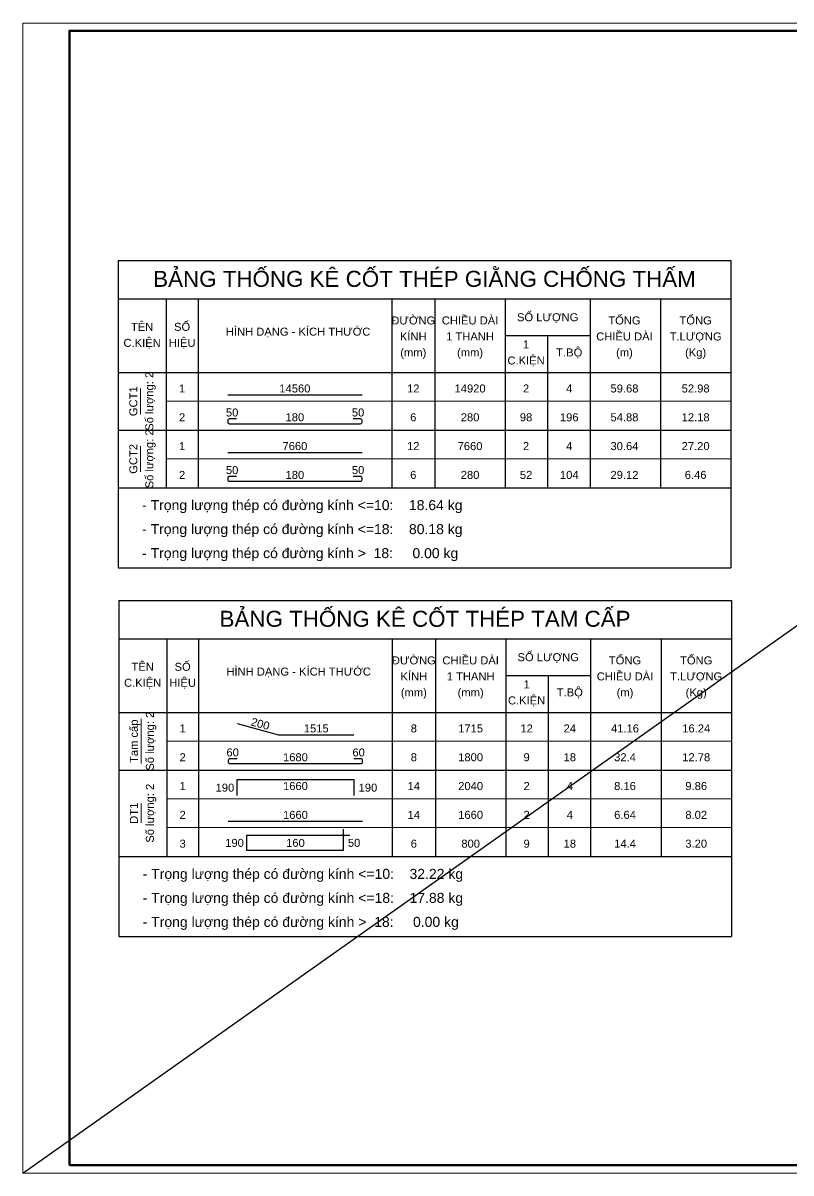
# Model space of a CAD drawing. Header units: millimetres. Extents: x -295047 to 263296, y -724756 to -308748.
# Drawn here: x 196096 to 211971, y -368365 to -344605 of the extents above; entities that cross this region are included whole.
import ezdxf
from ezdxf.enums import TextEntityAlignment as Align

# ---------------------------------------------------------------- set-up
doc = ezdxf.new("R2010")
doc.units = ezdxf.units.MM
doc.header["$MEASUREMENT"] = 0
doc.linetypes.add('HIDDEN', pattern=[0.375, 0.25, -0.125])
doc.layers.get('Defpoints').update_dxf_attribs({"color": 1})
doc.layers.add('KCS_Plotter', color=11, linetype='Continuous', plot=False)
for name, color, linetype, lineweight in [('Khungten_LCDI', 7, 'Continuous', 5), ('LC MANH DUT', 35, 'HIDDEN', 5), ('LC Net dam 1', 30, 'Continuous', 30), ('LC Net thay', 7, 'Continuous', 25), ('LC Text1', 3, 'Continuous', 20)]:
    doc.layers.add(name, color=color, linetype=linetype, lineweight=lineweight)
doc.styles.add('Hoa', font='micross.ttf')
doc.styles.add('Khungten', font='VHAVAN.TTF', dxfattribs={"width": 0.9, "height": 5000})
doc.styles.add('Thuong', font='micross.ttf')
doc.styles.add('Title', font='VHBLACK.TTF', dxfattribs={"width": 0.8})

# ---------------------------------------------------------------- blocks, each defined once
blk = doc.blocks.new('lcdi KC')
at = {"layer": 'Defpoints', "lineweight": 0}
blk.add_lwpolyline([(-1200, -14850), (-1200, 14850), (40800, 14850), (40800, -14850)], close=True, dxfattribs=at)
at = {"layer": 'Khungten_LCDI', "color": 5, "lineweight": 60}
blk.add_lwpolyline([(0, -14650), (0, 14650), (40600, 14650), (40600, -14650)], close=True, dxfattribs=at)
at = {"color": 7, "style": 'Khungten', "width": 0.8}
for tag, p in [('REVISION', (39499, -10746)), ('NGAYHT', (39546, -11609))]:
    blk.add_attdef(tag, text='', height=200, dxfattribs=at).set_placement(p, align=Align.CENTER)
at = {"layer": 'LC Text1', "style": 'Title', "width": 1.485915}
for tag, p, p2 in [('TENBANVE1', (36913, -8886), (40339, -8886)), ('TENBANVE2', (36913, -9562), (40339, -9562))]:
    blk.add_attdef(tag, text='', height=250, dxfattribs=at).set_placement(p, p2, align=Align.FIT)
at = {"layer": 'LC Text1', "style": 'Title', "width": 0.7}
blk.add_attdef('SOBANVE', text='', height=250, dxfattribs=at).set_placement((39562, -13896), align=Align.CENTER)

msp = doc.modelspace()

# ---------------------------------------------------------------- linework, layer by layer
at = {"layer": 'KCS_Plotter', "ltscale": 2}
msp.add_line((196095.8, -368365.3), (229695.8, -344605.3), dxfattribs=at)
at = {"layer": 'LC MANH DUT'}
for p, q in [((199054, -352420.8), (210727, -352420.8)), ((199054, -353016), (210727, -353016)), ((199054, -353611.2), (210727, -353611.2)), ((199054, -354206.5), (210727, -354206.5)), ((199065.6, -359444.3), (210738.6, -359444.3)), ((199065.6, -360039.5), (210738.6, -360039.5)), ((199065.6, -360634.8), (210738.6, -360634.8)), ((199065.6, -361230), (210738.6, -361230)), ((199065.6, -361825.2), (210738.6, -361825.2))]:
    msp.add_line(p, q, dxfattribs=at)
at = {"layer": 'LC Net dam 1'}
for points in [[(200327.1, -352288.5), (203104.8, -352288.5)], [(200327.1, -353479), (203104.8, -353479)], [(200520.6, -359080.6), (201380.3, -359312.1), (202934.5, -359312.1)], [(200520.6, -360568.6), (200520.6, -360238), (202934.5, -360238), (202934.5, -360568.6)], [(200338.7, -361097.7), (203116.4, -361097.7)], [(202851.9, -361395.3), (200719, -361395.3), (200719, -361693), (202719.6, -361693), (202719.6, -361263.1)]]:
    msp.add_lwpolyline(points, dxfattribs=at)
for points in [[(200509, -352784.5), (200360.2, -352784.5, 0.4142136), (200327.1, -352817.6), (200327.1, -352850.7, 0.4142136), (200360.2, -352883.7), (203071.8, -352883.7, 0.4142136), (203104.8, -352850.7), (203104.8, -352817.6, 0.4142136), (203071.8, -352784.5), (202922.9, -352784.5)], [(200509, -353975), (200360.2, -353975, 0.4142136), (200327.1, -354008), (200327.1, -354041.1, 0.4142136), (200360.2, -354074.2), (203071.8, -354074.2, 0.4142136), (203104.8, -354041.1), (203104.8, -354008, 0.4142136), (203071.8, -353975), (202922.9, -353975)], [(200520.6, -359808.1), (200371.7, -359808.1, 0.4142136), (200338.7, -359841.1), (200338.7, -359874.2, 0.4142136), (200371.7, -359907.3), (203083.3, -359907.3, 0.4142136), (203116.4, -359874.2), (203116.4, -359841.1, 0.4142136), (203083.3, -359808.1), (202934.5, -359808.1)]]:
    msp.add_lwpolyline(points, format="xyb", dxfattribs=at)
at = {"layer": 'LC Net thay'}
for p, q in [((198061.9, -349510.8), (210727, -349510.8)), ((198061.9, -349510.8), (198061.9, -355859.9)), ((210727, -349510.8), (210727, -355859.9)), ((198061.9, -350304.4), (210727, -350304.4)), ((199054, -350304.4), (199054, -354206.5)), ((199715.3, -350304.4), (199715.3, -354206.5)), ((203716.6, -350304.4), (203716.6, -354206.5)), ((204609.4, -350304.4), (204609.4, -354206.5)), ((206064.4, -350304.4), (206064.4, -354206.5)), ((207817, -350304.4), (207817, -354206.5)), ((209272, -350304.4), (209272, -354206.5)), ((206064.4, -351065), (207817, -351065)), ((206940.7, -351065), (206940.7, -354206.5)), ((198061.9, -351825.5), (210727, -351825.5)), ((198061.9, -353016), (210727, -353016)), ((198061.9, -354206.5), (210727, -354206.5)), ((198061.9, -354206.5), (210727, -354206.5)), ((198061.9, -355859.9), (210727, -355859.9)), ((198073.5, -356534.3), (210738.6, -356534.3)), ((198073.5, -356534.3), (198073.5, -363478.6)), ((210738.6, -356534.3), (210738.6, -363478.6)), ((198073.5, -357328), (210738.6, -357328)), ((199065.6, -357328), (199065.6, -361825.2)), ((199726.9, -357328), (199726.9, -361825.2)), ((203728.2, -357328), (203728.2, -361825.2)), ((204621, -357328), (204621, -361825.2)), ((206076, -357328), (206076, -361825.2)), ((207828.6, -357328), (207828.6, -361825.2)), ((209283.6, -357328), (209283.6, -361825.2)), ((206076, -358088.5), (207828.6, -358088.5)), ((206952.3, -358088.5), (206952.3, -361825.2)), ((198073.5, -358849.1), (210738.6, -358849.1)), ((198073.5, -360039.5), (210738.6, -360039.5)), ((198073.5, -361825.2), (210738.6, -361825.2)), ((198073.5, -361825.2), (210738.6, -361825.2)), ((198073.5, -363478.6), (210738.6, -363478.6))]:
    msp.add_line(p, q, dxfattribs=at)
at = {"layer": 'LC Text1'}
for p, q in [((198524.9, -352685.3), (198524.9, -352156.2)), ((198524.9, -353875.8), (198524.9, -353346.7)), ((198536.5, -359907.3), (198536.5, -358981.4)), ((198536.5, -361130.8), (198536.5, -360734))]:
    msp.add_line(p, q, dxfattribs=at)

# ---------------------------------------------------------------- block references
at = {"layer": 'LC Net thay', "xscale": 0.8, "yscale": 0.8, "zscale": 0.8}
msp.add_blockref('lcdi KC', (197055.8, -356485.3), dxfattribs=at)

# ---------------------------------------------------------------- texts
at = {"layer": 'LC Text1', "color": 4, "style": 'Hoa'}
for s, p in [('BẢNG THỐNG KÊ CỐT THÉP GIẰNG CHỐNG THẤM', (204394.5, -350056.4)), ('BẢNG THỐNG KÊ CỐT THÉP TAM CẤP', (204406.1, -357080))]:
    msp.add_text(s, height=330.681, dxfattribs=at).set_placement(p, align=Align.CENTER)
at = {"layer": 'LC Text1'}
for s, height, style, p in [('ĐƯỜNG', 165.34, 'Hoa', (204163, -350833.5)), ('CHIỀU DÀI', 165.34, 'Hoa', (205336.9, -350833.5)), ('SỐ LƯỢNG', 165.34, 'Hoa', (206940.7, -350767.4)), ('TỔNG', 165.34, 'Hoa', (208528, -350833.5)), ('TỔNG', 165.34, 'Hoa', (209999.5, -350833.5)), ('TÊN', 165.34, 'Hoa', (198557.9, -350965.8)), ('SỐ', 165.34, 'Hoa', (199384.7, -350965.8)), ('HÌNH DẠNG - KÍCH THƯỚC', 165.341, 'Hoa', (201782.1, -351065)), ('C.KIỆN', 165.34, 'Hoa', (198557.9, -351296.5)), ('HIỆU', 165.34, 'Hoa', (199384.7, -351296.5)), ('KÍNH', 165.34, 'Hoa', (204163, -351164.2)), ('1 THANH', 165.34, 'Hoa', (205336.9, -351164.2)), ('1', 165.3, 'Hoa', (206494.3, -351329.5)), ('CHIỀU DÀI', 165.34, 'Hoa', (208528, -351164.2)), ('T.LƯỢNG', 165.34, 'Hoa', (209999.5, -351164.2)), ('(mm)', 165.34, 'Thuong', (204163, -351494.9)), ('(mm)', 165.34, 'Thuong', (205336.9, -351494.9)), ('T.BỘ', 165.34, 'Hoa', (207387.1, -351494.9)), ('(m)', 165.34, 'Thuong', (208528, -351494.9)), ('(Kg)', 165.34, 'Thuong', (209999.5, -351494.9)), ('C.KIỆN', 165.34, 'Hoa', (206494.3, -351660.2)), ('SỐ LƯỢNG', 165.34, 'Hoa', (206952.3, -357790.9)), ('TÊN', 165.34, 'Hoa', (198569.5, -357989.3)), ('SỐ', 165.34, 'Hoa', (199396.2, -357989.3)), ('ĐƯỜNG', 165.34, 'Hoa', (204174.6, -357857.1)), ('CHIỀU DÀI', 165.34, 'Hoa', (205348.5, -357857.1)), ('TỔNG', 165.34, 'Hoa', (208539.6, -357857.1)), ('TỔNG', 165.34, 'Hoa', (210011.1, -357857.1)), ('HÌNH DẠNG - KÍCH THƯỚC', 165.341, 'Hoa', (201793.7, -358088.5)), ('KÍNH', 165.34, 'Hoa', (204174.6, -358187.7)), ('1 THANH', 165.34, 'Hoa', (205348.5, -358187.7)), ('CHIỀU DÀI', 165.34, 'Hoa', (208539.6, -358187.7)), ('T.LƯỢNG', 165.34, 'Hoa', (210011.1, -358187.7)), ('C.KIỆN', 165.34, 'Hoa', (198569.5, -358320)), ('HIỆU', 165.34, 'Hoa', (199396.2, -358320)), ('1', 165.3, 'Hoa', (206505.9, -358353.1)), ('(mm)', 165.34, 'Thuong', (204174.6, -358518.4)), ('(mm)', 165.34, 'Thuong', (205348.5, -358518.4)), ('C.KIỆN', 165.34, 'Hoa', (206505.9, -358683.8)), ('T.BỘ', 165.34, 'Hoa', (207398.7, -358518.4)), ('(m)', 165.34, 'Thuong', (208539.6, -358518.4)), ('(Kg)', 165.34, 'Thuong', (210011.1, -358518.4))]:
    msp.add_text(s, height=height, dxfattribs=dict(at, style=style)).set_placement(p, align=Align.CENTER)
at = {"layer": 'LC Text1', "style": 'Hoa'}
for s, height, p in [('Số lượng: 2', 165.341, (198789.4, -352420.8)), ('GCT1', 165.34, (198458.7, -352420.8)), ('Số lượng: 2', 165.341, (198789.4, -353611.2)), ('GCT2', 165.34, (198458.7, -353611.2)), ('Tam cấp', 165.34, (198470.3, -359444.3)), ('Số lượng: 2', 165.341, (198801, -359444.3)), ('Số lượng: 2', 165.341, (198801, -360932.4)), ('DT1', 165.34, (198470.3, -360932.4))]:
    msp.add_text(s, height=height, rotation=90.00021, dxfattribs=at).set_placement(p, align=Align.CENTER)
for s, height, p in [('1', 165.3, (199384.7, -352288.5)), ('14560', 165.34, (201716, -352288.5)), ('12', 165.34, (204163, -352288.5)), ('14920', 165.34, (205336.9, -352288.5)), ('2', 165.3, (206494.3, -352288.5)), ('4', 165.3, (207387.1, -352288.5)), ('59.68', 165.34, (208528, -352288.5)), ('52.98', 165.34, (209999.5, -352288.5)), ('50', 165.34, (200418, -352784.5)), ('50', 165.34, (203022.1, -352784.5)), ('2', 165.3, (199384.7, -352883.7)), ('180', 165.34, (201716, -352883.7)), ('6', 165.3, (204163, -352883.7)), ('1', 165.3, (199384.7, -353479)), ('7660', 165.34, (201716, -353479)), ('12', 165.34, (204163, -353479)), ('7660', 165.34, (205336.9, -353479)), ('2', 165.3, (206494.3, -353479)), ('4', 165.3, (207387.1, -353479)), ('30.64', 165.34, (208528, -353479)), ('27.20', 165.34, (209999.5, -353479)), ('50', 165.34, (200418, -353975)), ('50', 165.34, (203022.1, -353975)), ('2', 165.3, (199384.7, -354074.2)), ('180', 165.34, (201716, -354074.2)), ('6', 165.3, (204163, -354074.2)), ('1', 165.3, (199396.2, -359312.1)), ('1515', 165.34, (202157.4, -359312.1)), ('8', 165.3, (204174.6, -359312.1)), ('2', 165.3, (199396.2, -359907.3)), ('60', 165.34, (200429.6, -359808.1)), ('1680', 165.34, (201727.5, -359907.3)), ('60', 165.34, (203033.7, -359808.1)), ('8', 165.3, (204174.6, -359907.3)), ('1', 165.3, (199396.2, -360502.5)), ('1660', 165.34, (201727.5, -360502.5)), ('14', 165.34, (204174.6, -360502.5)), ('2', 165.3, (199396.2, -361097.7)), ('1660', 165.34, (201727.5, -361097.7)), ('14', 165.34, (204174.6, -361097.7)), ('1660', 165.34, (205348.5, -361097.7)), ('2', 165.3, (206505.9, -361097.7)), ('4', 165.3, (207398.7, -361097.7)), ('6.64', 165.34, (208539.6, -361097.7)), ('8.02', 165.34, (210011.1, -361097.7)), ('3', 165.3, (199396.2, -361693)), ('160', 165.34, (201727.5, -361676.4)), ('6', 165.3, (204174.6, -361693))]:
    msp.add_text(s, height=height, dxfattribs=at).set_placement(p, align=Align.BOTTOM_CENTER)
at = {"layer": 'LC Text1', "color": 7, "style": 'Hoa'}
for s, height, p in [('280', 165.34, (205336.9, -352883.7)), ('98', 165.34, (206494.3, -352883.7)), ('196', 165.34, (207387.1, -352883.7)), ('54.88', 165.34, (208528, -352883.7)), ('12.18', 165.34, (209999.5, -352883.7)), ('280', 165.34, (205336.9, -354074.2)), ('52', 165.34, (206494.3, -354074.2)), ('104', 165.34, (207387.1, -354074.2)), ('29.12', 165.34, (208528, -354074.2)), ('6.46', 165.34, (209999.5, -354074.2)), ('1715', 165.34, (205348.5, -359312.1)), ('12', 165.34, (206505.9, -359312.1)), ('24', 165.34, (207398.7, -359312.1)), ('41.16', 165.34, (208539.6, -359312.1)), ('16.24', 165.34, (210011.1, -359312.1)), ('1800', 165.34, (205348.5, -359907.3)), ('9', 165.3, (206505.9, -359907.3)), ('18', 165.34, (207398.7, -359907.3)), ('32.4', 165.34, (208539.6, -359907.3)), ('12.78', 165.34, (210011.1, -359907.3)), ('2040', 165.34, (205348.5, -360502.5)), ('2', 165.3, (206505.9, -360502.5)), ('4', 165.3, (207398.7, -360502.5)), ('8.16', 165.34, (208539.6, -360502.5)), ('9.86', 165.34, (210011.1, -360502.5)), ('800', 165.34, (205348.5, -361693)), ('9', 165.3, (206505.9, -361693)), ('18', 165.34, (207398.7, -361693)), ('14.4', 165.34, (208539.6, -361693)), ('3.20', 165.34, (210011.1, -361693))]:
    msp.add_text(s, height=height, dxfattribs=at).set_placement(p, align=Align.BOTTOM_CENTER)
at = {"layer": 'LC Text1', "style": 'Hoa'}
for s, p in [('- Trọng lượng thép có đường kính <=10:    18.64 kg', (198557.9, -354669.4)), ('- Trọng lượng thép có đường kính <=18:    80.18 kg', (198557.9, -355165.4)), ('- Trọng lượng thép có đường kính >  18:     0.00 kg', (198557.9, -355661.5)), ('- Trọng lượng thép có đường kính <=10:    32.22 kg', (198569.5, -362288.2)), ('- Trọng lượng thép có đường kính <=18:    17.88 kg', (198569.5, -362784.2)), ('- Trọng lượng thép có đường kính >  18:     0.00 kg', (198569.5, -363280.2))]:
    msp.add_text(s, height=206.676, dxfattribs=at).set_placement(p)
msp.add_text('200', height=165.34, rotation=345, dxfattribs=at).set_placement((200967, -359212.8), align=Align.BOTTOM_CENTER)
for p in [(200462.7, -360535.6), (200661.1, -361676.4)]:
    msp.add_text('190', height=165.34, dxfattribs=at).set_placement(p, align=Align.BOTTOM_RIGHT)
for s, p in [('190', (203033.7, -360535.6)), ('50', (202810.5, -361676.4))]:
    msp.add_text(s, height=165.34, dxfattribs=at).set_placement(p, align=Align.BOTTOM_LEFT)

doc.saveas('drawing.dxf')
